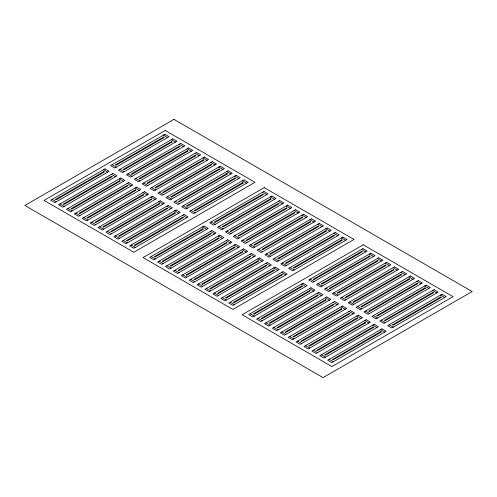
<?xml version="1.0" encoding="UTF-8"?>
<svg xmlns="http://www.w3.org/2000/svg" width="497" height="497" viewBox="0 0 497 497"><rect width="100%" height="100%" fill="white"/><g stroke="black" fill="none" stroke-linecap="round" stroke-linejoin="round"><path stroke-width="0.75" d="M163.445 135.122L167.601 137.526M171.347 139.682L175.503 142.086M179.249 144.248L183.405 146.646M187.152 148.808L191.308 151.212M195.054 153.368L199.21 155.772M202.95 157.934L207.112 160.332M210.852 162.494L215.015 164.898M218.755 167.06L222.917 169.458M226.657 171.62L230.819 174.018M234.559 176.18L238.722 178.585M242.461 180.746L246.624 183.144M262.472 192.296L266.628 194.694M270.374 196.855L274.53 199.26M278.277 201.422L282.433 203.82M286.179 205.982L290.335 208.38M294.075 210.542L298.237 212.946M301.977 215.108L306.14 217.506M309.88 219.668L314.042 222.072M317.782 224.228L321.944 226.632M325.684 228.794L329.846 231.192M333.586 233.354L337.749 235.758M341.489 237.914L345.651 240.318M361.499 249.469L365.655 251.867M369.401 254.029L373.558 256.433M377.298 258.589L381.46 260.993M385.2 263.155L389.362 265.553M393.102 267.715L397.265 270.12M401.004 272.275L405.167 274.679M408.907 276.841L413.069 279.239M416.809 281.401L420.971 283.806M424.711 285.968L428.874 288.366M432.614 290.528L436.776 292.926M440.516 295.088L444.672 297.492M112.067 164.787L116.223 167.185M119.97 169.347L124.126 171.751M127.872 173.907L132.028 176.311M135.774 178.473L139.93 180.871M143.676 183.033L147.833 185.437M151.573 187.593L155.735 189.997M159.475 192.159L163.637 194.557M167.377 196.719L171.54 199.123M175.279 201.279L179.442 203.683M183.182 205.845L187.344 208.243M191.084 210.405L195.246 212.809M211.095 221.96L215.251 224.358M218.997 226.52L223.153 228.918M226.899 231.08L231.055 233.484M234.801 235.646L238.958 238.044M242.698 240.206L246.86 242.604M250.6 244.766L254.762 247.171M258.502 249.332L262.664 251.73M266.404 253.892L270.567 256.297M274.307 258.452L278.469 260.857M282.209 263.019L286.371 265.417M290.111 267.579L294.274 269.983M310.122 279.128L314.278 281.532M318.024 283.694L322.18 286.092M325.92 288.254L330.083 290.658M333.822 292.814L337.985 295.218M341.725 297.38L345.887 299.778M349.627 301.94L353.789 304.344M357.529 306.5L361.692 308.904M365.432 311.066L369.594 313.464M373.334 315.626L377.496 318.03M381.236 320.186L385.399 322.59M389.139 324.752L393.295 327.15M103.5 169.732L107.656 172.13M111.403 174.292L115.559 176.696M119.305 178.858L123.461 181.256M127.207 183.418L131.363 185.816M135.109 187.978L139.266 190.382M143.012 192.544L147.168 194.942M150.914 197.104L155.07 199.502M158.81 201.664L162.973 204.068M166.712 206.23L170.875 208.628M174.615 210.79L178.777 213.188M182.517 215.35L186.679 217.754M202.528 226.905L206.684 229.303M210.43 231.465L214.586 233.87M218.332 236.025L222.488 238.43M226.234 240.591L230.391 242.99M234.137 245.151L238.293 247.556M242.039 249.711L246.195 252.116M249.935 254.278L254.097 256.676M257.837 258.838L262 261.242M265.74 263.398L269.902 265.802M273.642 267.964L277.804 270.362M281.544 272.524L285.707 274.928M301.555 284.073L305.711 286.477M309.457 288.639L313.613 291.037M317.359 293.199L321.516 295.603M325.262 297.765L329.418 300.163M333.158 302.325L337.32 304.723M341.06 306.885L345.222 309.289M348.962 311.451L353.125 313.849M356.865 316.011L361.027 318.409M364.767 320.571L368.929 322.975M372.669 325.137L376.832 327.535M380.572 329.697L384.734 332.095M52.123 199.39L56.279 201.794M60.025 203.956L64.181 206.354M67.927 208.516L72.084 210.921M75.83 213.076L79.986 215.481M83.732 217.643L87.888 220.041M91.634 222.202L95.791 224.607M99.537 226.769L103.693 229.167M107.433 231.329L111.595 233.727M115.335 235.889L119.497 238.293M123.237 240.455L127.4 242.853M131.14 245.015L135.302 247.413M151.15 256.564L155.306 258.968M159.052 261.13L163.209 263.528M166.955 265.69L171.111 268.094M174.857 270.25L179.013 272.654M182.759 274.816L186.915 277.214M190.662 279.376L194.818 281.78M198.558 283.936L202.72 286.34M206.46 288.502L210.622 290.9M214.362 293.062L218.525 295.466M222.265 297.622L226.427 300.026M230.167 302.188L234.329 304.586M250.177 313.737L254.334 316.142M258.08 318.297L262.236 320.702M265.982 322.864L270.138 325.262M273.884 327.424L278.04 329.828M281.78 331.984L285.943 334.388M289.683 336.55L293.845 338.948M297.585 341.11L301.747 343.514M305.487 345.676L309.65 348.074M313.39 350.236L317.552 352.634M321.292 354.796L325.454 357.2M329.194 359.362L333.357 361.76M173.95 119.379L24.85 205.46L323.05 377.621L472.15 291.54L173.95 119.379M165.19 130.463L44.047 200.403L133.842 252.246L254.986 182.3L165.19 130.463M104.96 168.887L50.663 200.235L54.819 202.639L109.116 171.291L104.96 168.887M164.905 134.277L110.607 165.625L114.764 168.029L169.061 136.681L164.905 134.277M103.761 171.627L55.409 199.545L56.018 199.9L104.376 171.981L103.761 171.627M163.706 137.017L115.354 164.936L115.963 165.29L164.321 137.371L163.706 137.017M112.862 173.447L58.565 204.795L62.721 207.199L117.019 175.851L112.862 173.447M172.807 138.843L118.51 170.191L122.666 172.589L176.963 141.241L172.807 138.843M111.663 176.186L63.312 204.105L63.92 204.46L112.279 176.541L111.663 176.186M171.608 141.583L123.25 169.496L123.865 169.85L172.217 141.937L171.608 141.583M120.765 178.013L66.468 209.361L70.624 211.759L124.921 180.411L120.765 178.013M180.709 143.403L126.412 174.751L130.568 177.156L184.865 145.807L180.709 143.403M119.566 180.753L71.214 208.672L71.823 209.02L120.181 181.107L119.566 180.753M179.51 146.143L131.152 174.062L131.767 174.416L180.119 146.497L179.51 146.143M128.667 182.573L74.37 213.921L78.526 216.325L132.823 184.977L128.667 182.573M188.612 147.963L134.314 179.311L138.47 181.716L192.768 150.367L188.612 147.963M127.468 185.313L79.11 213.232L79.725 213.586L128.077 185.667L127.468 185.313M187.412 150.703L139.054 178.622L139.669 178.976L188.021 151.057L187.412 150.703M136.569 187.139L82.272 218.487L86.428 220.885L140.726 189.537L136.569 187.139M196.514 152.529L142.217 183.878L146.373 186.276L200.67 154.927L196.514 152.529M135.37 189.873L87.012 217.792L87.627 218.146L135.979 190.227L135.37 189.873M195.315 155.269L146.957 183.188L147.572 183.536L195.924 155.623L195.315 155.269M144.472 191.699L90.174 223.047L94.331 225.445L148.628 194.097L144.472 191.699M204.41 157.089L150.113 188.438L154.275 190.842L208.572 159.494L204.41 157.089M143.273 194.439L94.915 222.358L95.53 222.706L143.881 194.793L143.273 194.439M203.217 159.829L154.859 187.748L155.474 188.102L203.826 160.183L203.217 159.829M152.374 196.259L98.077 227.607L102.233 230.012L156.53 198.663L152.374 196.259M212.312 161.649L158.015 192.998L162.177 195.402L216.475 164.053L212.312 161.649M151.175 198.999L102.817 226.918L103.432 227.272L151.784 199.353L151.175 198.999M211.119 164.389L162.761 192.308L163.376 192.662L211.728 164.743L211.119 164.389M160.27 200.825L105.973 232.174L110.135 234.572L164.432 203.223L160.27 200.825M220.214 166.215L165.917 197.564L170.08 199.962L224.377 168.613L220.214 166.215M159.077 203.565L110.719 231.478L111.334 231.832L159.686 203.913L159.077 203.565M219.022 168.955L170.664 196.874L171.279 197.222L219.631 169.309L219.022 168.955M168.172 205.385L113.875 236.734L118.037 239.132L172.335 207.783L168.172 205.385M228.117 170.775L173.82 202.124L177.982 204.528L232.279 173.18L228.117 170.775M166.98 208.125L118.621 236.044L119.237 236.392L167.588 208.479L166.98 208.125M226.924 173.515L178.566 201.434L179.181 201.788L227.533 173.869L226.924 173.515M176.075 209.945L121.777 241.293L125.94 243.698L180.237 212.349L176.075 209.945M236.019 175.342L181.722 206.69L185.884 209.088L240.181 177.74L236.019 175.342M174.882 212.685L126.524 240.604L127.139 240.958L175.491 213.039L174.882 212.685M234.82 178.075L186.468 205.994L187.077 206.348L235.435 178.429L234.82 178.075M183.977 214.511L129.68 245.86L133.842 248.258L188.139 216.909L183.977 214.511M243.921 179.902L189.624 211.25L193.787 213.648L248.084 182.3L243.921 179.902M182.784 217.251L134.426 245.164L135.041 245.518L183.393 217.599L182.784 217.251M242.722 182.641L194.37 210.56L194.979 210.908L243.337 182.995L242.722 182.641M264.218 187.636L143.074 257.576L232.869 309.414L354.013 239.473L264.218 187.636M203.987 226.06L149.69 257.409L153.846 259.807L208.144 228.458L203.987 226.06M263.932 191.451L209.635 222.799L213.791 225.203L268.088 193.855L263.932 191.451M202.788 228.8L154.437 256.719L155.045 257.073L203.403 229.154L202.788 228.8M262.733 194.19L214.375 222.109L214.99 222.463L263.342 194.544L262.733 194.19M211.89 230.62L157.592 261.969L161.749 264.373L216.046 233.025L211.89 230.62M271.834 196.017L217.537 227.365L221.693 229.763L275.99 198.415L271.834 196.017M210.691 233.36L162.333 261.279L162.948 261.633L211.3 233.714L210.691 233.36M270.635 198.757L222.277 226.669L222.892 227.023L271.244 199.104L270.635 198.757M219.792 235.187L165.495 266.535L169.651 268.933L223.948 237.585L219.792 235.187M279.736 200.577L225.439 231.925L229.595 234.323L283.893 202.975L279.736 200.577M218.593 237.926L170.235 265.839L170.85 266.193L219.202 238.274L218.593 237.926M278.537 203.316L230.179 231.235L230.794 231.583L279.146 203.671L278.537 203.316M227.694 239.747L173.397 271.095L177.553 273.499L231.85 242.151L227.694 239.747M287.639 205.137L233.341 236.485L237.498 238.889L291.795 207.541L287.639 205.137M226.495 242.486L178.137 270.405L178.752 270.759L227.104 242.84L226.495 242.486M286.44 207.876L238.082 235.795L238.697 236.15L287.049 208.231L286.44 207.876M235.597 244.307L181.299 275.655L185.456 278.059L239.753 246.711L235.597 244.307M295.535 209.703L241.238 241.051L245.4 243.449L299.697 212.101L295.535 209.703M234.398 247.046L186.04 274.965L186.655 275.319L235.006 247.4L234.398 247.046M294.342 212.443L245.984 240.355L246.599 240.71L294.951 212.791L294.342 212.443M243.499 248.873L189.202 280.221L193.358 282.619L247.655 251.271L243.499 248.873M303.437 214.263L249.14 245.611L253.302 248.009L307.6 216.661L303.437 214.263M242.3 251.612L193.942 279.525L194.557 279.879L242.909 251.967L242.3 251.612M302.244 217.003L253.886 244.922L254.501 245.276L302.853 217.357L302.244 217.003M251.395 253.433L197.098 284.781L201.26 287.185L255.557 255.837L251.395 253.433M311.339 218.823L257.042 250.171L261.205 252.575L315.502 221.227L311.339 218.823M250.202 256.172L201.844 284.091L202.459 284.446L250.811 256.527L250.202 256.172M310.147 221.563L261.789 249.482L262.404 249.836L310.755 221.917L310.147 221.563M259.297 257.993L205 289.341L209.162 291.745L263.46 260.397L259.297 257.993M319.242 223.389L264.944 254.737L269.107 257.135L323.404 225.787L319.242 223.389M258.105 260.732L209.746 288.651L210.361 289.005L258.713 261.087L258.105 260.732M318.049 226.129L269.691 254.042L270.306 254.396L318.658 226.477L318.049 226.129M267.2 262.559L212.902 293.907L217.065 296.305L271.362 264.957L267.2 262.559M327.144 227.949L272.847 259.297L277.009 261.702L331.306 230.353L327.144 227.949M266.007 265.299L217.649 293.211L218.264 293.565L266.616 265.653L266.007 265.299M325.945 230.689L277.593 258.608L278.202 258.962L326.56 231.043L325.945 230.689M275.102 267.119L220.805 298.467L224.967 300.871L279.264 269.523L275.102 267.119M335.046 232.509L280.749 263.857L284.911 266.262L339.209 234.913L335.046 232.509M273.909 269.859L225.551 297.778L226.166 298.132L274.518 270.213L273.909 269.859M333.847 235.249L285.495 263.168L286.104 263.522L334.462 235.603L333.847 235.249M283.004 271.679L228.707 303.027L232.869 305.431L287.167 274.083L283.004 271.679M342.949 237.075L288.651 268.423L292.814 270.822L347.111 239.473L342.949 237.075M281.805 274.419L233.453 302.338L234.062 302.692L282.42 274.773L281.805 274.419M341.75 239.815L293.398 267.728L294.007 268.082L342.365 240.169L341.75 239.815M363.245 244.804L242.101 314.75L331.897 366.587L453.04 296.647L363.245 244.804M303.015 283.234L248.717 314.582L252.874 316.98L307.171 285.632L303.015 283.234M362.959 248.624L308.662 279.973L312.818 282.377L367.115 251.028L362.959 248.624M301.816 285.974L253.458 313.887L254.073 314.241L302.424 286.328L301.816 285.974M361.76 251.364L313.402 279.283L314.017 279.637L362.369 251.718L361.76 251.364M310.917 287.794L256.62 319.142L260.776 321.547L315.073 290.198L310.917 287.794M370.861 253.184L316.564 284.532L320.72 286.937L375.018 255.588L370.861 253.184M309.718 290.534L261.36 318.453L261.975 318.807L310.327 290.888L309.718 290.534M369.662 255.924L321.304 283.843L321.919 284.197L370.271 256.278L369.662 255.924M318.819 292.354L264.522 323.702L268.678 326.107L322.975 294.758L318.819 292.354M378.757 257.75L324.46 289.099L328.623 291.497L382.92 260.148L378.757 257.75M317.62 295.094L269.262 323.013L269.877 323.367L318.229 295.448L317.62 295.094M377.565 260.49L329.207 288.403L329.822 288.757L378.174 260.844L377.565 260.49M326.722 296.92L272.424 328.268L276.58 330.667L330.878 299.318L326.722 296.92M386.66 262.31L332.363 293.659L336.525 296.063L390.822 264.715L386.66 262.31M325.523 299.66L277.164 327.579L277.78 327.927L326.131 300.014L325.523 299.66M385.467 265.05L337.109 292.969L337.724 293.323L386.076 265.404L385.467 265.05M334.618 301.48L280.32 332.828L284.483 335.233L338.78 303.884L334.618 301.48M394.562 266.87L340.265 298.219L344.427 300.623L398.724 269.275L394.562 266.87M333.425 304.22L285.067 332.139L285.682 332.493L334.034 304.574L333.425 304.22M393.369 269.61L345.011 297.529L345.626 297.883L393.978 269.964L393.369 269.61M342.52 306.046L288.223 337.395L292.385 339.793L346.682 308.444L342.52 306.046M402.464 271.437L348.167 302.785L352.33 305.183L406.627 273.835L402.464 271.437M341.327 308.78L292.969 336.699L293.584 337.053L341.936 309.134L341.327 308.78M401.272 274.176L352.913 302.089L353.529 302.443L401.88 274.53L401.272 274.176M350.422 310.606L296.125 341.955L300.287 344.353L354.585 313.004L350.422 310.606M410.367 275.997L356.069 307.345L360.232 309.749L414.529 278.401L410.367 275.997M349.229 313.346L300.871 341.265L301.486 341.613L349.838 313.7L349.229 313.346M409.168 278.736L360.816 306.655L361.425 307.009L409.783 279.09L409.168 278.736M358.325 315.166L304.027 346.515L308.19 348.919L362.487 317.571L358.325 315.166M418.269 280.557L363.972 311.905L368.134 314.309L422.431 282.961L418.269 280.557M357.132 317.906L308.774 345.825L309.389 346.179L357.741 318.26L357.132 317.906M417.07 283.296L368.718 311.215L369.327 311.569L417.685 283.65L417.07 283.296M366.227 319.733L311.93 351.081L316.092 353.479L370.389 322.131L366.227 319.733M426.171 285.123L371.874 316.471L376.036 318.869L430.334 287.521L426.171 285.123M365.028 322.472L316.676 350.385L317.285 350.739L365.643 322.82L365.028 322.472M424.972 287.862L376.62 315.781L377.229 316.129L425.587 288.217L424.972 287.862M374.129 324.292L319.832 355.641L323.994 358.039L378.292 326.691L374.129 324.292M434.074 289.683L379.776 321.031L383.939 323.435L438.236 292.087L434.074 289.683M372.93 327.032L324.578 354.951L325.187 355.299L373.545 327.386L372.93 327.032M432.875 292.422L384.523 320.341L385.132 320.695L433.49 292.776L432.875 292.422M382.031 328.852L327.734 360.201L331.897 362.605L386.194 331.257L382.031 328.852M441.976 294.249L387.679 325.597L391.841 327.995L446.132 296.647L441.976 294.249M380.832 331.592L332.481 359.511L333.089 359.865L381.447 331.946L380.832 331.592M440.777 296.982L392.425 324.901L393.034 325.255L441.392 297.336L440.777 296.982"/></g></svg>
